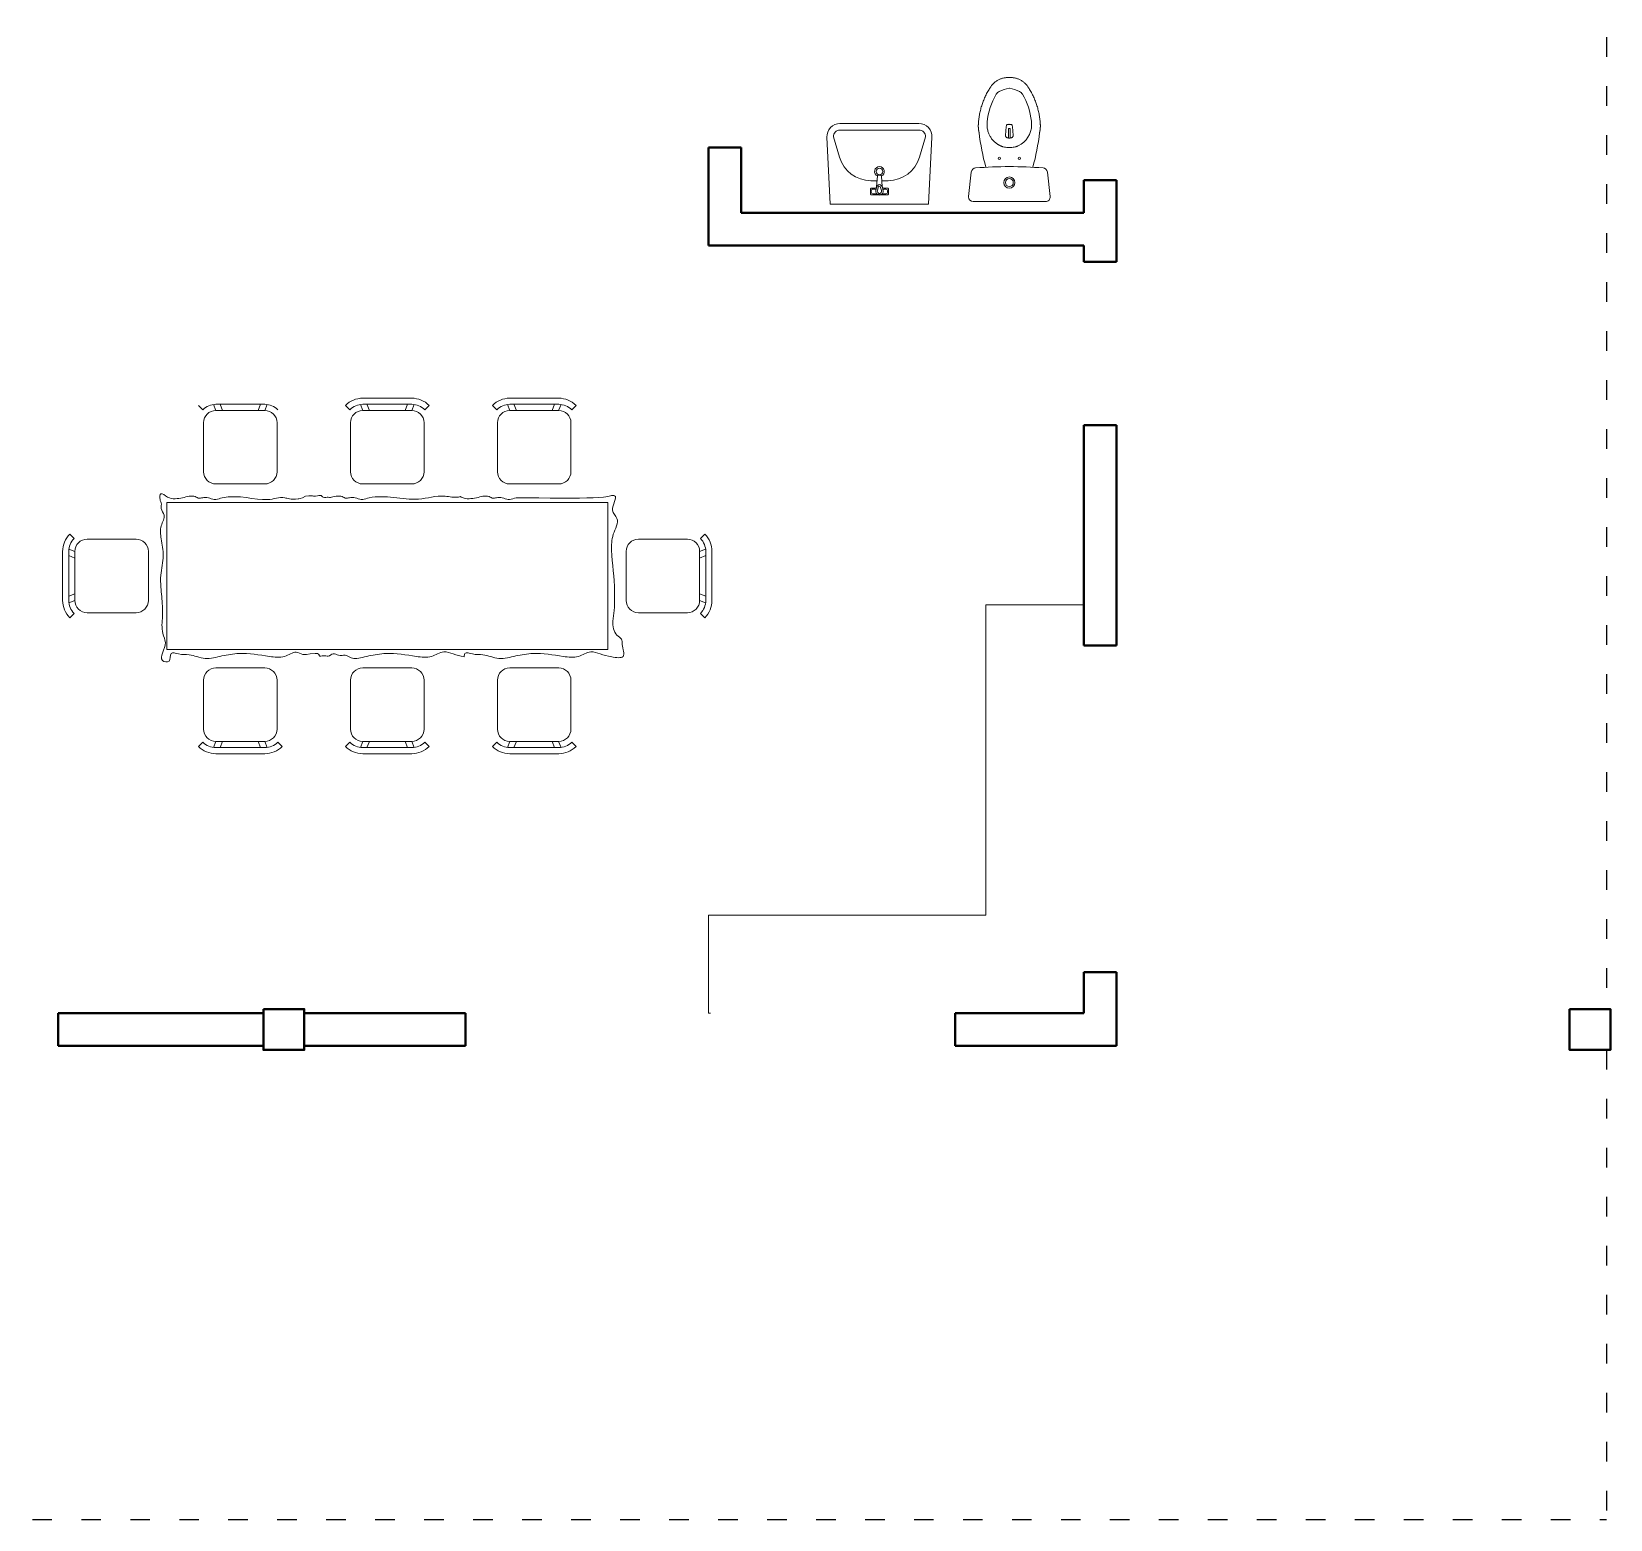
# Model space of a CAD drawing. Header units: millimetres. Extents: x 1551 to 1744, y 1536 to 1676.
# Drawn here: x 1618.47 to 1628.14, y 1566.75 to 1575.86 of the extents above; entities that cross this region are included whole.
import ezdxf

# ---------------------------------------------------------------- set-up
doc = ezdxf.new("R2010")
doc.units = ezdxf.units.MM
doc.linetypes.add('ACAD_ISO03W100', pattern=[30, 12, -18])
doc.linetypes.add('DASHDOT', pattern=[1, 0.5, -0.25, 0, -0.25])
for name, color, linetype, lineweight in [('01_Gruesa', 7, 'Continuous', 40), ('02_Media', 7, 'Continuous', 20), ('03_Fina', 7, 'Continuous', 9)]:
    doc.layers.add(name, color=color, linetype=linetype, lineweight=lineweight)

# ---------------------------------------------------------------- blocks, each defined once
blk = doc.blocks.new('drakar planta')
at = {"layer": '03_Fina', "color": 252, "linetype": 'Continuous', "true_color": 0x939598}
for p, q in [((9.3966, 5.6327), (9.3966, 5.6327)), ((9.8389, 5.6327), (9.3966, 5.6327)), ((9.8389, 5.6327), (9.8389, 5.6327)), ((9.3677, 5.6004), (9.3677, 5.6004)), ((9.3677, 5.6004), (9.3846, 5.4518)), ((9.8509, 5.4518), (9.8678, 5.6004)), ((9.8678, 5.6004), (9.8678, 5.6004)), ((9.3846, 5.4518), (9.3846, 5.4518)), ((9.8509, 5.4518), (9.8509, 5.4518)), ((9.6134, 5.2431), (9.6134, 5.1856)), ((9.6176, 5.2435), (9.6152, 5.2432)), ((9.6176, 5.2435), (9.6181, 5.2435)), ((9.6178, 5.3007), (9.6265, 5.3007)), ((9.6205, 5.2432), (9.6181, 5.2435)), ((9.6223, 5.2431), (9.6223, 5.1856)), ((9.4821, 5.1434), (9.4824, 5.1407)), ((9.6223, 5.1856), (9.6134, 5.1856)), ((9.7536, 5.1434), (9.7533, 5.1407)), ((9.7545, 5.1578), (9.7544, 5.154)), ((9.7544, 5.154), (9.7544, 5.154))]:
    blk.add_line(p, q, dxfattribs=at)
at = {"layer": '03_Fina', "color": 252, "ltscale": 0.01, "true_color": 0x939598}
blk.add_line((9.6092, 5.3007), (9.6178, 5.3007), dxfattribs=at)
at = {"layer": '03_Fina', "color": 252, "linetype": 'Continuous', "true_color": 0x939598}
for centre, radius in [((9.6178, 5.5157), 0.0342), ((9.6178, 5.5157), 0.0244), ((9.5561, 5.3674), 0.0072), ((9.6796, 5.3674), 0.0072)]:
    blk.add_circle(centre, radius, dxfattribs=at)
for centre, radius, start, end in [((9.3966, 5.6037), 0.0291, 90, 186.48307), ((9.8389, 5.6037), 0.0291, 0, 90), ((9.8389, 5.6037), 0.0291, 353.51693, 0), ((9.4135, 5.4551), 0.0291, 186.48307, 265.65947), ((9.6178, 8.1465), 2.7282, 265.65947, 274.34053), ((10.9479, 5.0275), 1.5262, 165.01549, 173.13313), ((8.2857, 5.0272), 1.5283, 6.86794, 14.97556), ((9.822, 5.4551), 0.0291, 274.34053, 353.51693), ((9.6246, 5.1613), 0.1433, 115.26363, 179.64807), ((9.6092, 5.1878), 0.1129, 90, 104.84528), ((9.6265, 5.1878), 0.1129, 75.16568, 90), ((9.6671, 5.1617), 0.1859, 179.85121, 185.6502), ((9.8881, 5.1828), 0.4079, 185.21681, 185.73577), ((9.8889, 5.183), 0.4087, 185.94305, 210.63758), ((9.6172, 5.1602), 0.00101, 263.43647, 309.87119), ((9.6185, 5.1602), 0.00101, 230.12881, 276.56353), ((9.3468, 5.183), 0.4087, 329.36242, 354.75378), ((9.537, 5.1642), 0.2176, 354.50603, 358.16919), ((9.5759, 4.9984), 0.0453, 211.45524, 242.04511), ((9.639, 5.1172), 0.1798, 242.04467, 263.25553), ((9.5967, 5.1172), 0.1798, 276.74447, 297.95533), ((9.6598, 4.9984), 0.0453, 297.95489, 328.58552)]:
    blk.add_arc(centre, radius, start, end, dxfattribs=at)
for points, knots in [([(9.5634, 5.2909), (9.564, 5.2912), (9.5645, 5.2914), (9.5651, 5.2917), (9.5656, 5.2919), (9.5666, 5.2923), (9.5679, 5.2929), (9.5692, 5.2934), (9.571, 5.294), (9.5734, 5.2949), (9.5767, 5.296), (9.579, 5.2966), (9.5805, 5.297)], [0.8678487, 0.8678487, 0.8678487, 0.8678487, 0.8798629, 0.8798629, 0.8798629, 0.8909521, 0.9003997, 0.9091834, 0.9229673, 0.9427072, 0.9683896, 1, 1, 1, 1]), ([(9.6171, 5.1592), (9.6158, 5.1594), (9.6145, 5.1595), (9.6119, 5.1598), (9.6106, 5.16), (9.608, 5.1604), (9.6067, 5.1606), (9.6048, 5.161), (9.6042, 5.1611), (9.603, 5.1617), (9.6024, 5.162), (9.6016, 5.163), (9.6012, 5.1635), (9.6009, 5.1644), (9.6008, 5.1647), (9.6007, 5.1653), (9.6006, 5.1656), (9.6003, 5.1671), (9.6001, 5.1683), (9.5993, 5.1719), (9.5989, 5.1743), (9.5979, 5.1812), (9.5975, 5.1857), (9.5967, 5.1945), (9.5963, 5.1987), (9.5959, 5.205), (9.5958, 5.2071), (9.5955, 5.2113), (9.5954, 5.2134), (9.5951, 5.2176), (9.595, 5.2197), (9.5949, 5.2229), (9.5948, 5.224), (9.5947, 5.2261), (9.5947, 5.2272), (9.5948, 5.2303), (9.5954, 5.2324), (9.5973, 5.2363), (9.5987, 5.2382), (9.6016, 5.2403), (9.6026, 5.2409), (9.605, 5.2419), (9.6062, 5.2422), (9.6081, 5.2425), (9.6087, 5.2426), (9.61, 5.2427), (9.6107, 5.2428), (9.6126, 5.243), (9.6139, 5.2431), (9.6152, 5.2432), (9.6152, 5.2432), (9.6152, 5.2432), (9.6152, 5.2432)], [0, 0, 0, 0, 0.03125, 0.03125, 0.0625, 0.0625, 0.09375, 0.09375, 0.109375, 0.109375, 0.125, 0.125, 0.140625, 0.140625, 0.148438, 0.148438, 0.15625, 0.15625, 0.1875, 0.1875, 0.25, 0.25, 0.375, 0.375, 0.5, 0.5, 0.5625, 0.5625, 0.625, 0.625, 0.6875, 0.6875, 0.71875, 0.71875, 0.75, 0.75, 0.8125, 0.8125, 0.875, 0.875, 0.90625, 0.90625, 0.9375, 0.9375, 0.953125, 0.953125, 0.96875, 0.96875, 1, 1, 1, 1.000009, 1.000009, 1.000009, 1.000009]), ([(9.6186, 5.1592), (9.6199, 5.1594), (9.6212, 5.1595), (9.6238, 5.1598), (9.6251, 5.16), (9.6277, 5.1604), (9.629, 5.1606), (9.6309, 5.161), (9.6315, 5.1611), (9.6327, 5.1617), (9.6333, 5.162), (9.6341, 5.163), (9.6345, 5.1635), (9.6348, 5.1644), (9.6349, 5.1647), (9.635, 5.1653), (9.6351, 5.1656), (9.6354, 5.1671), (9.6356, 5.1683), (9.6364, 5.1719), (9.6368, 5.1743), (9.6378, 5.1812), (9.6382, 5.1857), (9.639, 5.1945), (9.6394, 5.1987), (9.6398, 5.205), (9.6399, 5.2071), (9.6402, 5.2113), (9.6403, 5.2134), (9.6406, 5.2176), (9.6407, 5.2197), (9.6408, 5.2229), (9.6409, 5.224), (9.641, 5.2261), (9.641, 5.2272), (9.6409, 5.2303), (9.6403, 5.2324), (9.6384, 5.2363), (9.637, 5.2382), (9.6341, 5.2403), (9.6331, 5.2409), (9.6307, 5.2419), (9.6295, 5.2422), (9.6276, 5.2425), (9.627, 5.2426), (9.6257, 5.2427), (9.625, 5.2428), (9.6231, 5.243), (9.6218, 5.2431), (9.6205, 5.2432)], [0, 0, 0, 0, 0.03125, 0.03125, 0.0625, 0.0625, 0.09375, 0.09375, 0.109375, 0.109375, 0.125, 0.125, 0.140625, 0.140625, 0.1484375, 0.1484375, 0.15625, 0.15625, 0.1875, 0.1875, 0.25, 0.25, 0.375, 0.375, 0.5, 0.5, 0.5625, 0.5625, 0.625, 0.625, 0.6875, 0.6875, 0.71875, 0.71875, 0.75, 0.75, 0.8125, 0.8125, 0.875, 0.875, 0.90625, 0.90625, 0.9375, 0.9375, 0.953125, 0.953125, 0.96875, 0.96875, 0.9999928, 0.9999928, 0.9999928, 0.9999928]), ([(9.6552, 5.297), (9.6566, 5.2967), (9.6586, 5.2961), (9.6617, 5.2951), (9.6642, 5.2942), (9.6665, 5.2934), (9.6689, 5.2924), (9.6715, 5.2913), (9.6743, 5.29), (9.6771, 5.2886), (9.6797, 5.2873), (9.6821, 5.286), (9.6841, 5.2849), (9.6865, 5.2834), (9.6896, 5.2815), (9.6935, 5.2788), (9.6982, 5.2754), (9.7037, 5.271), (9.7098, 5.2656), (9.7163, 5.2591), (9.723, 5.2514), (9.7291, 5.2432), (9.7345, 5.2347), (9.7392, 5.2261), (9.7436, 5.2167), (9.7474, 5.2065), (9.7506, 5.1954), (9.753, 5.1836), (9.7545, 5.1708), (9.7545, 5.1628), (9.7545, 5.158)], [0, 0, 0, 0, 0.03073, 0.0557919, 0.0752101, 0.0908298, 0.1057126, 0.128628, 0.1479371, 0.1642292, 0.1850908, 0.1958664, 0.2064561, 0.220969, 0.23993, 0.2633379, 0.294561, 0.3312722, 0.3734704, 0.4211544, 0.4743227, 0.5329738, 0.5805653, 0.6312404, 0.6849983, 0.7418381, 0.8017591, 0.8647604, 0.930841, 0.9987863, 0.9987863, 0.9987863, 0.9987863])]:
    blk.add_open_spline(points, degree=3, knots=knots, dxfattribs=at)
blk.add_open_spline([(9.5948, 5.2285), (9.5948, 5.2286), (9.5948, 5.2287), (9.5948, 5.2288)], degree=3, dxfattribs=at)
for points, weights, degree, knots in [([(9.6178, 4.8727), (9.617, 4.8727), (9.6161, 4.8727), (9.5422, 4.8699), (9.5019, 4.932), (9.4345, 5.0356), (9.4281, 5.159), (9.4281, 5.16), (9.428, 5.1611), (9.4274, 5.1745), (9.4288, 5.1879)], [1, 0.999818026965, 1, 0.869595072185, 1, 0.965853886877, 1, 0.999997543195, 1, 0.96771874759, 0.94216281398], 2, [0, 0, 0, 0.004294, 0.004294, 0.32836, 0.32836, 0.929345, 0.929345, 0.934486, 0.934486, 1, 1, 1]), ([(9.4288, 5.1879), (9.4296, 5.1949), (9.4308, 5.2019), (9.4324, 5.2088), (9.4325, 5.2092), (9.4326, 5.2096), (9.4327, 5.2099)], [0.94216281398, 0.929295544402, 0.917706959429, 0.907397059062, 0.907397059062, 0.907397059062, 0.907397059062], 3, [0, 0, 0, 0, 0.08501565, 0.08501565, 0.08501565, 0.08958153, 0.08958153, 0.08958153, 0.08958153]), ([(9.6178, 4.8727), (9.6187, 4.8727), (9.6196, 4.8727), (9.6935, 4.8699), (9.7338, 4.932), (9.8012, 5.0356), (9.8076, 5.159), (9.8076, 5.16), (9.8077, 5.1611), (9.8083, 5.1745), (9.8069, 5.1879)], [1, 0.999818026965, 1, 0.869595072185, 1, 0.965853886877, 1, 0.999997543195, 1, 0.96771874759, 0.94216281398], 2, [0, 0, 0, 0.004294, 0.004294, 0.32836, 0.32836, 0.929345, 0.929345, 0.934486, 0.934486, 1, 1, 1]), ([(9.8069, 5.1879), (9.8061, 5.1948), (9.8049, 5.2018), (9.8033, 5.2087), (9.8032, 5.2091), (9.8031, 5.2095), (9.803, 5.2099)], [0.94216281398, 0.929356038323, 0.91781595237, 0.907542556122, 0.907542556122, 0.907542556122, 0.907542556122], 3, [0, 0, 0, 0, 0.08461596, 0.08461596, 0.08461596, 0.08948508, 0.08948508, 0.08948508, 0.08948508])]:
    blk.add_rational_spline(points, weights, degree=degree, knots=knots, dxfattribs=at)
blk = doc.blocks.new('A$C115B3CD4')
at = {"layer": '03_Fina', "color": 252, "true_color": 0x939598}
for p, q in [((0, 0.084), (0.0208, 0.494)), ((0.6228, 0.494), (0.0208, 0.494)), ((0.6228, 0.494), (0.6435, 0.084)), ((0.2668, 0.4313), (0.2668, 0.4013)), ((0.2718, 0.4363), (0.3128, 0.4363)), ((0.2718, 0.4213), (0.2718, 0.4113)), ((0.2718, 0.3963), (0.2947, 0.3963)), ((0.2818, 0.4313), (0.3054, 0.4313)), ((0.2818, 0.4013), (0.3016, 0.4013)), ((0.2999, 0.4076), (0.3051, 0.3887)), ((0.3091, 0.3213), (0.3047, 0.387)), ((0.3095, 0.4102), (0.3147, 0.3914)), ((0.334, 0.4102), (0.3289, 0.3914)), ((0.3308, 0.4363), (0.3718, 0.4363)), ((0.3345, 0.3212), (0.3389, 0.387)), ((0.3382, 0.4313), (0.3618, 0.4313)), ((0.3437, 0.4076), (0.3385, 0.3887)), ((0.342, 0.4013), (0.3618, 0.4013)), ((0.3488, 0.3963), (0.3718, 0.3963)), ((0.3718, 0.4213), (0.3718, 0.4113)), ((0.3768, 0.4313), (0.3768, 0.4013)), ((0.2686, 0.35), (0.3072, 0.35)), ((0.3364, 0.35), (0.3749, 0.35)), ((0.04, 0.082), (0.0768, 0.2067)), ((0.6036, 0.082), (0.5667, 0.2067)), ((0.0799, 0.04), (0.5636, 0.04)), ((0.0799, 0), (0.5636, 0))]:
    blk.add_line(p, q, dxfattribs=at)
at = {"layer": '03_Fina', "color": 252, "linetype": 'DASHDOT', "true_color": 0x939598}
blk.add_line((0.3141, 0.3163), (0.3295, 0.3163), dxfattribs=at)
at = {"layer": '03_Fina', "color": 252, "true_color": 0x939598}
blk.add_circle((0.3218, 0.294), 0.02, dxfattribs=at)
at = {"layer": '03_Fina', "color": 252, "linetype": 'DASHDOT', "true_color": 0x939598}
for centre, start, end in [((0.2718, 0.4313), 90, 180), ((0.2718, 0.4013), 180, 270), ((0.3718, 0.4313), 0, 90), ((0.3718, 0.4013), 270, 0)]:
    blk.add_arc(centre, 0.005, start, end, dxfattribs=at)
at = {"layer": '03_Fina', "color": 252, "true_color": 0x939598}
for centre, radius, start, end in [((0.2818, 0.4213), 0.01, 90, 180), ((0.2818, 0.4113), 0.01, 180, 270), ((0.2947, 0.3863), 0.01, 3.81407, 90), ((0.3218, 0.415), 0.0231, 338.84224, 201.15776), ((0.3243, 0.394), 0.02, 195.30123, 262.63679), ((0.3218, 0.415), 0.0131, 338.84224, 201.15776), ((0.3218, 0.3914), 0.00708, 180, 0), ((0.3218, 0.4327), 0.00496, 290.63901, 249.36099), ((0.3192, 0.394), 0.02, 277.36321, 344.69877), ((0.3488, 0.3863), 0.01, 90, 176.19091), ((0.3618, 0.4213), 0.01, 0, 90), ((0.3618, 0.4113), 0.01, 270, 0), ((0.2686, 0.15), 0.2, 90, 163.53013), ((0.3218, 0.294), 0.03, 115.04217, 64.95783), ((0.3141, 0.3213), 0.005, 180, 270), ((0.3295, 0.3213), 0.005, 270, 0), ((0.3749, 0.15), 0.2, 16.46987, 90), ((0.0799, 0.08), 0.08, 177.10289, 270), ((0.0799, 0.08), 0.04, 177.10289, 270), ((0.5636, 0.08), 0.08, 270, 2.89711), ((0.5636, 0.08), 0.04, 270, 2.89711)]:
    blk.add_arc(centre, radius, start, end, dxfattribs=at)

msp = doc.modelspace()

# ---------------------------------------------------------------- linework, layer by layer
at = {"linetype": 'ACAD_ISO03W100', "ltscale": 0.01}
for p, q in [((1628.1151, 1576.1299), (1628.1151, 1569.8799)), ((1628.1151, 1569.6299), (1628.1151, 1566.7549)), ((1616.3751, 1566.7549), (1628.1151, 1566.7549))]:
    msp.add_line(p, q, dxfattribs=at)
at = {"layer": '01_Gruesa', "color": 5}
for p, q in [((1622.8151, 1575.1549), (1622.6151, 1575.1549)), ((1622.6151, 1575.1549), (1622.6151, 1574.5549)), ((1622.8151, 1575.1549), (1622.8151, 1574.7549)), ((1624.9151, 1574.9549), (1625.1151, 1574.9549)), ((1624.9151, 1574.9549), (1624.9151, 1574.7549)), ((1625.1151, 1574.9549), (1625.1151, 1574.4549)), ((1622.8151, 1574.7549), (1624.9151, 1574.7549)), ((1622.6151, 1574.5549), (1624.9151, 1574.5549)), ((1624.9151, 1574.5549), (1624.9151, 1574.4549)), ((1624.9151, 1574.4549), (1625.1151, 1574.4549)), ((1624.9151, 1573.4549), (1625.1151, 1573.4549)), ((1624.9151, 1573.4549), (1624.9151, 1572.3549)), ((1625.1151, 1573.4549), (1625.1151, 1572.1049)), ((1624.9151, 1572.3549), (1624.9151, 1572.1049)), ((1624.9151, 1572.1049), (1625.1151, 1572.1049)), ((1624.9151, 1570.1049), (1625.1151, 1570.1049)), ((1624.9151, 1570.1049), (1624.9151, 1569.8549)), ((1625.1151, 1570.1049), (1625.1151, 1569.6549)), ((1618.6326, 1569.6549), (1618.6326, 1569.8549)), ((1618.6326, 1569.8549), (1619.8901, 1569.8549)), ((1620.1401, 1569.8549), (1621.1276, 1569.8549)), ((1621.1276, 1569.6549), (1621.1276, 1569.8549)), ((1624.1276, 1569.8549), (1624.9151, 1569.8549)), ((1624.1276, 1569.6549), (1624.1276, 1569.8549)), ((1618.6326, 1569.6549), (1619.8901, 1569.6549)), ((1620.1401, 1569.6549), (1621.1276, 1569.6549)), ((1624.1276, 1569.6549), (1625.1151, 1569.6549))]:
    msp.add_line(p, q, dxfattribs=at)
at = {"layer": '01_Gruesa', "color": 244, "true_color": 0x991b1e}
for points in [[(1619.8901, 1569.8799), (1619.8901, 1569.6299), (1620.1401, 1569.6299), (1620.1401, 1569.8799)], [(1627.8901, 1569.8799), (1627.8901, 1569.6299), (1628.1401, 1569.6299), (1628.1401, 1569.8799)]]:
    msp.add_lwpolyline(points, close=True, dxfattribs=at)
at = {"layer": '02_Media', "color": 215, "true_color": 0xa953a0}
for p, q in [((1624.3151, 1572.3549), (1624.3151, 1570.4549)), ((1624.9151, 1572.3549), (1624.3151, 1572.3549)), ((1622.6151, 1570.4549), (1624.3151, 1570.4549)), ((1622.6151, 1569.8549), (1622.6151, 1570.4549)), ((1622.6151, 1569.8549), (1622.6276, 1569.8549))]:
    msp.add_line(p, q, dxfattribs=at)
at = {"layer": '03_Fina', "color": 252, "true_color": 0x939598}
for p, q in [((1620.4986, 1573.6201), (1620.7986, 1573.6201)), ((1621.3986, 1573.6201), (1621.6986, 1573.6201)), ((1619.5191, 1573.5496), (1619.4926, 1573.5761)), ((1619.599, 1573.5451), (1619.5843, 1573.5817)), ((1619.8986, 1573.5826), (1619.5986, 1573.5826)), ((1619.8986, 1573.5451), (1619.5986, 1573.5451)), ((1619.6394, 1573.5451), (1619.6244, 1573.5826)), ((1619.8579, 1573.5451), (1619.8729, 1573.5826)), ((1619.8983, 1573.5451), (1619.9129, 1573.5817)), ((1620.4191, 1573.5496), (1620.3926, 1573.5761)), ((1620.499, 1573.5451), (1620.4843, 1573.5817)), ((1620.7986, 1573.5826), (1620.4986, 1573.5826)), ((1620.7986, 1573.5451), (1620.4986, 1573.5451)), ((1620.5394, 1573.5451), (1620.5244, 1573.5826)), ((1620.7579, 1573.5451), (1620.7729, 1573.5826)), ((1620.7983, 1573.5451), (1620.8129, 1573.5817)), ((1620.9047, 1573.5761), (1620.8782, 1573.5496)), ((1621.3191, 1573.5496), (1621.2926, 1573.5761)), ((1621.399, 1573.5451), (1621.3843, 1573.5817)), ((1621.6986, 1573.5826), (1621.3986, 1573.5826)), ((1621.6986, 1573.5451), (1621.3986, 1573.5451)), ((1621.4394, 1573.5451), (1621.4244, 1573.5826)), ((1621.6579, 1573.5451), (1621.6729, 1573.5826)), ((1621.6983, 1573.5451), (1621.7129, 1573.5817)), ((1621.8047, 1573.5761), (1621.7782, 1573.5496)), ((1619.5236, 1573.4701), (1619.5236, 1573.1701)), ((1619.9736, 1573.1701), (1619.9736, 1573.4701)), ((1620.4236, 1573.4701), (1620.4236, 1573.1701)), ((1620.8736, 1573.1701), (1620.8736, 1573.4701)), ((1621.3236, 1573.4701), (1621.3236, 1573.1701)), ((1621.7736, 1573.1701), (1621.7736, 1573.4701)), ((1619.5986, 1573.0951), (1619.8986, 1573.0951)), ((1620.4986, 1573.0951), (1620.7986, 1573.0951)), ((1621.3986, 1573.0951), (1621.6986, 1573.0951)), ((1619.2986, 1572.0818), (1619.2986, 1572.9818)), ((1619.2986, 1572.9818), (1620.1986, 1572.9818)), ((1620.1986, 1572.9818), (1621.0986, 1572.9818)), ((1621.0986, 1572.9818), (1621.9986, 1572.9818)), ((1621.9986, 1572.9818), (1621.9986, 1572.0818)), ((1618.7043, 1572.7879), (1618.7308, 1572.7614)), ((1619.1104, 1572.7568), (1618.8104, 1572.7568)), ((1622.1869, 1572.7568), (1622.4869, 1572.7568)), ((1622.5929, 1572.7879), (1622.5664, 1572.7614)), ((1618.6604, 1572.3818), (1618.6604, 1572.6818)), ((1618.6979, 1572.6818), (1618.6979, 1572.3818)), ((1618.7354, 1572.6411), (1618.6979, 1572.6561)), ((1618.7354, 1572.6815), (1618.6988, 1572.6961)), ((1618.7354, 1572.6818), (1618.7354, 1572.3818)), ((1619.1854, 1572.3818), (1619.1854, 1572.6818)), ((1622.1119, 1572.3818), (1622.1119, 1572.6818)), ((1622.5619, 1572.6815), (1622.5984, 1572.6961)), ((1622.5619, 1572.6818), (1622.5619, 1572.3818)), ((1622.5619, 1572.6411), (1622.5994, 1572.6561)), ((1622.5994, 1572.6818), (1622.5994, 1572.3818)), ((1622.6369, 1572.3818), (1622.6369, 1572.6818)), ((1618.7354, 1572.4226), (1618.6979, 1572.4076)), ((1618.7354, 1572.3822), (1618.6988, 1572.3676)), ((1622.5619, 1572.4226), (1622.5994, 1572.4076)), ((1622.5619, 1572.3822), (1622.5984, 1572.3676)), ((1618.7308, 1572.3023), (1618.7043, 1572.2758)), ((1618.8104, 1572.3068), (1619.1104, 1572.3068)), ((1622.4869, 1572.3068), (1622.1869, 1572.3068)), ((1622.5664, 1572.3023), (1622.5929, 1572.2758)), ((1620.1986, 1572.0818), (1619.2986, 1572.0818)), ((1621.0986, 1572.0818), (1620.1986, 1572.0818)), ((1621.9986, 1572.0818), (1621.0986, 1572.0818)), ((1619.8986, 1571.9686), (1619.5986, 1571.9686)), ((1620.7986, 1571.9686), (1620.4986, 1571.9686)), ((1621.6986, 1571.9686), (1621.3986, 1571.9686)), ((1619.5236, 1571.8936), (1619.5236, 1571.5936)), ((1619.9736, 1571.5936), (1619.9736, 1571.8936)), ((1620.4236, 1571.8936), (1620.4236, 1571.5936)), ((1620.8736, 1571.5936), (1620.8736, 1571.8936)), ((1621.3236, 1571.8936), (1621.3236, 1571.5936)), ((1621.7736, 1571.5936), (1621.7736, 1571.8936)), ((1619.4926, 1571.4875), (1619.5191, 1571.5141)), ((1619.599, 1571.5186), (1619.5843, 1571.482)), ((1619.5986, 1571.5186), (1619.8986, 1571.5186)), ((1619.5986, 1571.4811), (1619.8986, 1571.4811)), ((1619.6394, 1571.5186), (1619.6244, 1571.4811)), ((1619.8579, 1571.5186), (1619.8729, 1571.4811)), ((1619.8983, 1571.5186), (1619.9129, 1571.482)), ((1619.9782, 1571.5141), (1620.0047, 1571.4875)), ((1620.3926, 1571.4875), (1620.4191, 1571.5141)), ((1620.499, 1571.5186), (1620.4843, 1571.482)), ((1620.4986, 1571.5186), (1620.7986, 1571.5186)), ((1620.4986, 1571.4811), (1620.7986, 1571.4811)), ((1620.5394, 1571.5186), (1620.5244, 1571.4811)), ((1620.7579, 1571.5186), (1620.7729, 1571.4811)), ((1620.7983, 1571.5186), (1620.8129, 1571.482)), ((1620.8782, 1571.5141), (1620.9047, 1571.4875)), ((1621.2926, 1571.4875), (1621.3191, 1571.5141)), ((1621.399, 1571.5186), (1621.3843, 1571.482)), ((1621.3986, 1571.5186), (1621.6986, 1571.5186)), ((1621.3986, 1571.4811), (1621.6986, 1571.4811)), ((1621.4394, 1571.5186), (1621.4244, 1571.4811)), ((1621.6579, 1571.5186), (1621.6729, 1571.4811)), ((1621.6983, 1571.5186), (1621.7129, 1571.482)), ((1621.7782, 1571.5141), (1621.8047, 1571.4875)), ((1619.8986, 1571.4436), (1619.5986, 1571.4436)), ((1620.7986, 1571.4436), (1620.4986, 1571.4436)), ((1621.6986, 1571.4436), (1621.3986, 1571.4436))]:
    msp.add_line(p, q, dxfattribs=at)
for centre, radius, start, end in [((1620.4986, 1573.4701), 0.15, 90, 135), ((1620.7986, 1573.4701), 0.15, 45, 90), ((1621.3986, 1573.4701), 0.15, 90, 135), ((1621.6986, 1573.4701), 0.15, 45, 90), ((1619.5986, 1573.4701), 0.1125, 90, 135), ((1619.5986, 1573.4701), 0.075, 90, 180), ((1619.8986, 1573.4701), 0.1125, 45, 90), ((1619.8986, 1573.4701), 0.075, 360, 90), ((1620.4986, 1573.4701), 0.1125, 90, 135), ((1620.4986, 1573.4701), 0.075, 90, 180), ((1620.7986, 1573.4701), 0.1125, 45, 90), ((1620.7986, 1573.4701), 0.075, 360, 90), ((1621.3986, 1573.4701), 0.1125, 90, 135), ((1621.3986, 1573.4701), 0.075, 90, 180), ((1621.6986, 1573.4701), 0.1125, 45, 90), ((1621.6986, 1573.4701), 0.075, 360, 90), ((1619.5986, 1573.1701), 0.075, 180, 270), ((1619.8986, 1573.1701), 0.075, 270, 360), ((1620.4986, 1573.1701), 0.075, 180, 270), ((1620.7986, 1573.1701), 0.075, 270, 360), ((1621.3986, 1573.1701), 0.075, 180, 270), ((1621.6986, 1573.1701), 0.075, 270, 360), ((1618.8104, 1572.6818), 0.15, 135, 180), ((1618.8104, 1572.6818), 0.1125, 135, 180), ((1618.8104, 1572.6818), 0.075, 90, 180), ((1619.1104, 1572.6818), 0.075, 360, 90), ((1622.1869, 1572.6818), 0.075, 90, 180), ((1622.4869, 1572.6818), 0.075, 360, 90), ((1622.4869, 1572.6818), 0.1125, 360, 45), ((1622.4869, 1572.6818), 0.15, 0, 45), ((1618.8104, 1572.3818), 0.15, 180, 225), ((1618.8104, 1572.3818), 0.1125, 180, 225), ((1618.8104, 1572.3818), 0.075, 180, 270), ((1619.1104, 1572.3818), 0.075, 270, 360), ((1622.1869, 1572.3818), 0.075, 180, 270), ((1622.4869, 1572.3818), 0.075, 270, 360), ((1622.4869, 1572.3818), 0.1125, 315, 0), ((1622.4869, 1572.3818), 0.15, 315, 360), ((1619.5986, 1571.8936), 0.075, 90, 180), ((1619.8986, 1571.8936), 0.075, 360, 90), ((1620.4986, 1571.8936), 0.075, 90, 180), ((1620.7986, 1571.8936), 0.075, 360, 90), ((1621.3986, 1571.8936), 0.075, 90, 180), ((1621.6986, 1571.8936), 0.075, 360, 90), ((1619.5986, 1571.5936), 0.075, 180, 270), ((1619.8986, 1571.5936), 0.075, 270, 360), ((1620.4986, 1571.5936), 0.075, 180, 270), ((1620.7986, 1571.5936), 0.075, 270, 360), ((1621.3986, 1571.5936), 0.075, 180, 270), ((1621.6986, 1571.5936), 0.075, 270, 360), ((1619.5986, 1571.5936), 0.15, 225, 270), ((1619.5986, 1571.5936), 0.1125, 225, 270), ((1619.8986, 1571.5936), 0.1125, 270, 315), ((1619.8986, 1571.5936), 0.15, 270, 315), ((1620.4986, 1571.5936), 0.15, 225, 270), ((1620.4986, 1571.5936), 0.1125, 225, 270), ((1620.7986, 1571.5936), 0.1125, 270, 315), ((1620.7986, 1571.5936), 0.15, 270, 315), ((1621.3986, 1571.5936), 0.15, 225, 270), ((1621.3986, 1571.5936), 0.1125, 225, 270), ((1621.6986, 1571.5936), 0.1125, 270, 315), ((1621.6986, 1571.5936), 0.15, 270, 315)]:
    msp.add_arc(centre, radius, start, end, dxfattribs=at)
for points, knots in [([(1620.1486, 1573.0199), (1620.1169, 1573.0047), (1620.0584, 1572.9971), (1620.003, 1573.0239), (1619.8961, 1572.9742), (1619.736, 1573.0324), (1619.6382, 1573.01), (1619.6247, 1573.0069), (1619.5877, 1572.9892), (1619.5406, 1573.0228), (1619.4974, 1573.0023), (1619.4699, 1573.0222), (1619.4329, 1573.022), (1619.394, 1573.0078), (1619.3478, 1573.0039), (1619.3044, 1573.0059), (1619.2572, 1573.0536), (1619.2522, 1573.0018), (1619.2692, 1572.9769), (1619.257, 1572.9403), (1619.2969, 1572.8987), (1619.2527, 1572.8353), (1619.2645, 1572.7511), (1619.2856, 1572.6504), (1619.2587, 1572.5523), (1619.2609, 1572.4486), (1619.2727, 1572.3655), (1619.2728, 1572.2709), (1619.2624, 1572.1951), (1619.2991, 1572.1204), (1619.2733, 1572.0702), (1619.257, 1572.0087), (1619.3289, 1571.9962), (1619.3099, 1572.0734), (1619.3814, 1572.0472), (1619.4445, 1572.0558), (1619.5341, 1572.0135), (1619.6364, 1572.0444), (1619.7676, 1572.0652), (1619.8942, 1572.0435), (1620.0176, 1572.0262), (1620.0867, 1572.0785), (1620.1357, 1572.0429), (1620.1551, 1572.0532), (1620.2076, 1572.057)], [3.551696, 3.551696, 3.551696, 3.551696, 3.564443, 3.64742, 3.811502, 4.112778, 4.112778, 4.112778, 4.15417, 4.228028, 4.256089, 4.283119, 4.32085, 4.362242, 4.407697, 4.456428, 4.50132, 4.536793, 4.558226, 4.593342, 4.637153, 4.704694, 4.78496, 4.888564, 5.009901, 5.082643, 5.198461, 5.261169, 5.366548, 5.423749, 5.491291, 5.53644, 5.57691, 5.626193, 5.671439, 5.736888, 5.837342, 5.94134, 6.047823, 6.23438, 6.327244, 6.407436, 6.466509, 6.535964, 6.535964, 6.535964, 6.535964]), ([(1621.0972, 1573.0179), (1621.0932, 1573.0168), (1621.0639, 1573.0089), (1620.9737, 1573.0332), (1620.7961, 1572.9742), (1620.636, 1573.0324), (1620.5382, 1573.01), (1620.5247, 1573.0069), (1620.4877, 1572.9892), (1620.4406, 1573.0228), (1620.3974, 1573.0023), (1620.3699, 1573.0222), (1620.3329, 1573.022), (1620.294, 1573.0078), (1620.2936, 1573.0178), (1620.2508, 1573.0064), (1620.2474, 1573.0324), (1620.2059, 1573.0145), (1620.1798, 1573.0253), (1620.1486, 1573.0199)], [3.551696, 3.551696, 3.551696, 3.551696, 3.564443, 3.64742, 3.811502, 4.112778, 4.112778, 4.112778, 4.15417, 4.228028, 4.256089, 4.283119, 4.32085, 4.362242, 4.407697, 4.456428, 4.50132, 4.536793, 4.556051, 4.556051, 4.556051, 4.556051]), ([(1621.4382, 1573.01), (1621.4247, 1573.0069), (1621.3877, 1572.9892), (1621.3406, 1573.0228), (1621.2974, 1573.0023), (1621.2699, 1573.0222), (1621.2329, 1573.022), (1621.194, 1573.0078), (1621.1478, 1573.0039), (1621.117, 1573.0053), (1621.0987, 1573.0169), (1621.0972, 1573.0179)], [2.7418522, 2.7418522, 2.7418522, 2.7418522, 2.7694469, 2.8186857, 2.8373926, 2.8554124, 2.8805665, 2.9081612, 2.9384645, 2.9709519, 2.9739834, 2.9739834, 2.9739834, 2.9739834]), ([(1621.1196, 1572.0374), (1621.1202, 1572.0454), (1621.1225, 1572.0688), (1621.1814, 1572.0472), (1621.2445, 1572.0558), (1621.3341, 1572.0135), (1621.4364, 1572.0444), (1621.5676, 1572.0652), (1621.6942, 1572.0435), (1621.8176, 1572.0262), (1621.8867, 1572.0785), (1621.9589, 1572.0509), (1622.0153, 1572.037), (1622.117, 1572.0213), (1622.0849, 1572.0991), (1622.0891, 1572.1488), (1622.0347, 1572.1763), (1622.026, 1572.2492), (1622.0411, 1572.3252), (1622.0403, 1572.3871), (1622.0414, 1572.51), (1622.0213, 1572.6392), (1622.0218, 1572.786), (1622.0811, 1572.8766), (1622.0014, 1572.9355), (1622.0711, 1573.0275), (1622.0117, 1573.0233), (1621.9702, 1573.0072), (1621.4382, 1573.01), (1621.4382, 1573.01), (1621.4382, 1573.01), (1621.4382, 1573.01)], [0.994867, 0.994867, 0.994867, 0.994867, 1.008943, 1.039107, 1.08274, 1.149709, 1.219041, 1.29003, 1.414401, 1.476311, 1.529772, 1.569154, 1.617444, 1.664325, 1.712934, 1.734929, 1.759797, 1.819063, 1.862829, 1.918038, 1.941448, 2.109079, 2.174638, 2.241571, 2.279745, 2.338867, 2.3556, 2.376296, 2.431613, 2.541002, 2.741852, 2.741852, 2.741852, 2.741852]), ([(1620.2076, 1572.057), (1620.2299, 1572.0578), (1620.2308, 1572.0309), (1620.2549, 1572.0493), (1620.2914, 1572.0334), (1620.3147, 1572.0639), (1620.356, 1572.0387), (1620.399, 1572.0558), (1620.4341, 1572.0135), (1620.5364, 1572.0444), (1620.6676, 1572.0652), (1620.7942, 1572.0435), (1620.9176, 1572.0262), (1620.9867, 1572.0785), (1621.0579, 1572.0513), (1621.094, 1572.0423), (1621.1196, 1572.0374)], [5.469281, 5.469281, 5.469281, 5.469281, 5.491291, 5.53644, 5.57691, 5.626193, 5.671439, 5.736888, 5.837342, 5.94134, 6.047823, 6.23438, 6.327244, 6.407436, 6.466509, 6.535964, 6.535964, 6.535964, 6.535964])]:
    msp.add_open_spline(points, degree=3, knots=knots, dxfattribs=at)

# ---------------------------------------------------------------- block references
at = {"rotation": 180}
for name, p in [('drakar planta', (1634.0764, 1580.4564)), ('A$C115B3CD4', (1623.9849, 1575.3021))]:
    msp.add_blockref(name, p, dxfattribs=at)

doc.saveas('drawing.dxf')
